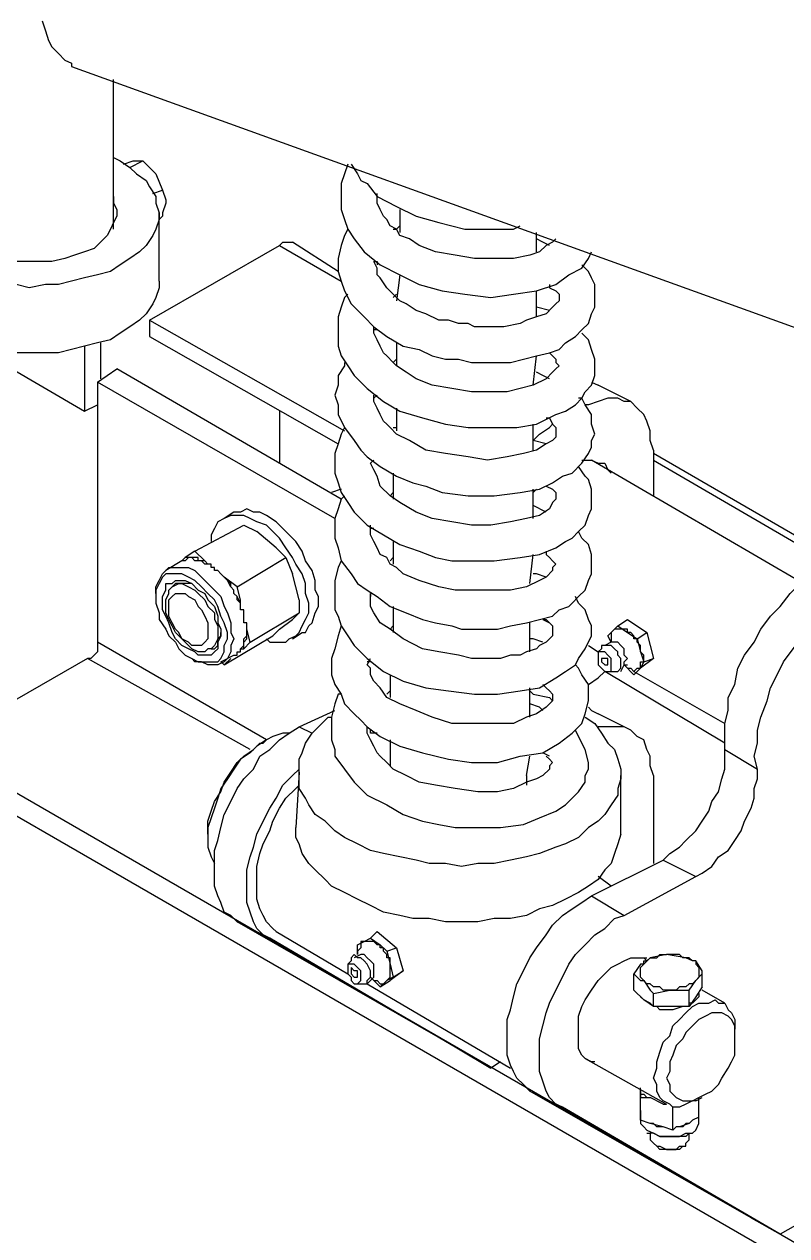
# Model space of a CAD drawing. Extents: x 3 to 592, y 5 to 207.
# Drawn here: x 527.31 to 535.58, y 80.63 to 93.77 of the extents above; entities that cross this region are included whole.
import ezdxf

# ---------------------------------------------------------------- set-up
doc = ezdxf.new("R2010")
doc.units = 0
doc.layers.get('0').update_dxf_attribs({"linetype": 'CONTINUOUS'})
picture_1 = doc.add_image_def('image5.jpg', size_in_pixel=(760, 1236))

msp = doc.modelspace()

# ---------------------------------------------------------------- linework, layer by layer
at = {"color": 7}
for points in [[(527.50507, 93.803611), (527.540348, 93.697778), (527.575626, 93.591944), (527.610904, 93.521389), (527.681459, 93.450833), (527.752015, 93.380278), (527.82257, 93.345), (527.82257, 93.309722)], [(527.82257, 93.309722), (541.616181, 88.335556)], [(528.281181, 91.545833), (528.281181, 93.168611)], [(528.281181, 92.321944), (528.351737, 92.286667), (528.45757, 92.216111), (528.528126, 92.145556), (528.633959, 92.075), (528.669237, 92.004444), (528.739793, 91.898611), (528.739793, 91.828056), (528.77507, 91.722222), (528.77507, 91.651667), (528.739793, 91.545833), (528.704515, 91.475278), (528.633959, 91.369444), (528.563404, 91.298889), (528.45757, 91.228333), (528.351737, 91.157778), (528.245904, 91.087222), (528.104793, 91.051944), (527.963681, 91.016667), (527.82257, 90.981389), (527.681459, 90.946111), (527.540348, 90.946111), (527.363959, 90.910833), (527.222848, 90.946111)], [(528.387015, 92.251389), (528.492848, 92.286667)], [(528.45757, 92.216111), (528.598681, 92.286667)], [(528.492848, 92.286667), (528.528126, 92.286667), (528.598681, 92.286667)], [(528.598681, 92.286667), (528.739793, 92.145556)], [(530.821181, 92.251389), (530.785904, 92.145556), (530.750626, 92.039722), (530.750626, 91.933889), (530.750626, 91.828056), (530.750626, 91.7575), (530.785904, 91.651667), (530.821181, 91.545833), (530.891737, 91.44), (530.99757, 91.298889), (531.173959, 91.157778), (531.385626, 91.051944), (531.597293, 90.946111), (531.844237, 90.875556), (532.091181, 90.840278), (532.373404, 90.805), (532.620348, 90.840278), (532.867293, 90.875556), (533.078959, 90.946111), (533.22007, 91.051944), (533.361181, 91.1225), (533.431737, 91.228333), (533.467015, 91.298889)], [(530.856459, 92.251389), (530.927015, 92.145556), (530.962293, 92.075), (531.032848, 92.039722), (531.138681, 91.898611), (531.350348, 91.792778), (531.562015, 91.686944), (531.808959, 91.616389), (532.091181, 91.545833), (532.373404, 91.545833), (532.620348, 91.545833), (532.690904, 91.581111)], [(528.739793, 92.145556), (528.810348, 91.969167)], [(528.281181, 91.898611), (528.281181, 91.828056), (528.316459, 91.7575), (528.316459, 91.686944), (528.281181, 91.616389), (528.245904, 91.545833), (528.210626, 91.475278), (528.14007, 91.404722), (528.069515, 91.334167), (527.963681, 91.298889), (527.857848, 91.263611), (527.752015, 91.228333), (527.610904, 91.193056), (527.469793, 91.193056), (527.363959, 91.193056), (527.222848, 91.193056)], [(528.704515, 91.933889), (528.810348, 91.969167)], [(528.810348, 91.969167), (528.845626, 91.863333), (528.845626, 91.828056)], [(533.078959, 91.44), (533.043681, 91.404722), (532.973126, 91.369444), (532.90257, 91.298889), (532.796737, 91.263611), (532.620348, 91.228333), (532.443959, 91.228333), (532.197015, 91.228333), (531.985348, 91.263611), (531.773681, 91.298889), (531.597293, 91.369444), (531.491459, 91.44), (531.385626, 91.475278), (531.350348, 91.545833), (531.279793, 91.581111), (531.244515, 91.651667), (531.209237, 91.686944), (531.173959, 91.7575), (531.138681, 91.828056), (531.138681, 91.898611), (531.138681, 91.933889)], [(528.845626, 91.828056), (528.810348, 91.722222), (528.810348, 91.686944)], [(531.385626, 91.7575), (531.385626, 91.510556)], [(528.77507, 90.981389), (528.77507, 91.722222)], [(528.77507, 91.651667), (528.810348, 91.686944)], [(530.821181, 91.545833), (530.785904, 91.475278), (530.750626, 91.369444), (530.715348, 91.228333), (530.715348, 91.087222), (530.750626, 90.981389), (530.785904, 90.875556), (530.856459, 90.734444), (530.99757, 90.593333), (531.103404, 90.4875), (531.244515, 90.381667), (531.420904, 90.275833), (531.597293, 90.240556), (531.738404, 90.17), (531.879515, 90.134722), (532.020626, 90.134722), (532.161737, 90.099444), (532.26757, 90.099444), (532.338126, 90.099444), (532.443959, 90.099444), (532.58507, 90.099444), (532.726181, 90.134722), (532.867293, 90.17), (533.008404, 90.205278), (533.114237, 90.240556), (533.184793, 90.311111), (533.290626, 90.381667), (533.361181, 90.452222), (533.431737, 90.522778), (533.467015, 90.628611), (533.502293, 90.699167), (533.502293, 90.769722), (533.502293, 90.840278), (533.502293, 90.946111), (533.467015, 91.016667), (533.431737, 91.087222), (533.361181, 91.157778)], [(531.31507, 91.545833), (531.350348, 91.545833), (531.385626, 91.581111)], [(532.867293, 91.298889), (532.867293, 91.510556)], [(528.669237, 90.558056), (530.080348, 91.369444)], [(530.080348, 91.369444), (530.115626, 91.404722), (530.150904, 91.404722), (530.186181, 91.404722), (530.221459, 91.404722)], [(530.080348, 91.369444), (530.750626, 90.981389)], [(530.715348, 91.087222), (530.221459, 91.404722)], [(533.008404, 91.369444), (532.937848, 91.404722), (532.867293, 91.44)], [(533.008404, 90.946111), (533.008404, 90.910833), (533.078959, 90.875556), (533.114237, 90.840278), (533.114237, 90.805), (533.114237, 90.769722), (533.078959, 90.734444), (533.043681, 90.699167), (532.973126, 90.628611), (532.867293, 90.593333), (532.761459, 90.558056), (532.690904, 90.522778), (532.514515, 90.4875), (532.373404, 90.4875), (532.26757, 90.4875), (532.197015, 90.4875), (532.126459, 90.522778), (532.020626, 90.522778), (531.914793, 90.558056), (531.808959, 90.558056), (531.667848, 90.628611), (531.562015, 90.663889), (531.456181, 90.734444), (531.385626, 90.769722), (531.31507, 90.840278), (531.244515, 90.910833), (531.173959, 91.016667), (531.138681, 91.051944), (531.138681, 91.1225), (531.103404, 91.193056), (531.138681, 91.193056)], [(531.138681, 91.193056), (531.138681, 91.157778)], [(528.77507, 90.981389), (528.77507, 90.910833), (528.739793, 90.805), (528.704515, 90.734444), (528.633959, 90.628611), (528.563404, 90.558056), (528.45757, 90.4875), (528.351737, 90.416944), (528.245904, 90.346389), (528.104793, 90.311111), (527.963681, 90.275833), (527.82257, 90.240556), (527.681459, 90.205278), (527.540348, 90.205278), (527.363959, 90.205278), (527.222848, 90.205278), (527.046459, 90.205278), (526.905348, 90.240556), (526.764237, 90.275833), (526.623126, 90.311111), (526.517293, 90.381667), (526.376181, 90.452222)], [(531.385626, 91.051944), (531.350348, 90.769722)], [(530.821181, 90.840278), (530.785904, 90.805), (530.750626, 90.699167), (530.715348, 90.593333), (530.715348, 90.4875), (530.715348, 90.381667), (530.715348, 90.275833), (530.750626, 90.17), (530.821181, 90.064167), (530.891737, 89.958333), (531.032848, 89.817222), (531.209237, 89.676111), (531.385626, 89.570278), (531.63257, 89.499722), (531.879515, 89.429167), (532.126459, 89.393889), (532.408681, 89.393889), (532.655626, 89.393889), (532.867293, 89.429167), (533.078959, 89.535), (533.184793, 89.570278), (533.290626, 89.640833), (533.361181, 89.711389), (533.396459, 89.781944), (533.467015, 89.8525), (533.502293, 89.958333), (533.502293, 90.028889), (533.502293, 90.134722), (533.467015, 90.240556), (533.431737, 90.346389), (533.361181, 90.416944)], [(531.31507, 90.805), (531.350348, 90.840278)], [(532.867293, 90.593333), (532.867293, 90.875556)], [(533.008404, 90.663889), (532.867293, 90.699167)], [(528.669237, 90.558056), (528.669237, 90.381667)], [(528.669237, 90.558056), (530.785904, 89.358611)], [(533.008404, 90.205278), (533.078959, 90.134722), (533.078959, 90.099444), (533.114237, 90.064167), (533.078959, 90.028889), (533.043681, 89.993611), (532.973126, 89.923056), (532.832015, 89.8525), (532.690904, 89.817222), (532.549793, 89.781944), (532.338126, 89.781944), (532.161737, 89.781944), (531.95007, 89.817222), (531.738404, 89.8525), (531.562015, 89.923056), (531.456181, 89.993611), (531.350348, 90.064167), (531.31507, 90.099444), (531.244515, 90.17), (531.209237, 90.205278), (531.173959, 90.275833), (531.138681, 90.346389), (531.103404, 90.416944), (531.103404, 90.452222), (531.103404, 90.4875)], [(531.138681, 90.452222), (531.103404, 90.452222)], [(526.693681, 90.311111), (527.963681, 89.570278)], [(528.14007, 90.311111), (528.14007, 89.923056)], [(528.669237, 90.381667), (530.715348, 89.2175)], [(531.350348, 90.311111), (531.350348, 90.064167)], [(527.963681, 90.275833), (527.963681, 89.570278)], [(532.832015, 89.8525), (532.867293, 90.17)], [(528.104793, 89.887778), (528.316459, 90.028889)], [(530.750626, 88.617778), (528.316459, 90.028889)], [(530.785904, 90.099444), (530.785904, 90.064167), (530.715348, 89.958333), (530.715348, 89.8525), (530.68007, 89.746667), (530.715348, 89.640833), (530.715348, 89.535), (530.785904, 89.393889), (530.891737, 89.252778), (530.962293, 89.146944), (531.032848, 89.076389), (531.173959, 88.970556), (531.350348, 88.864722), (531.526737, 88.794167), (531.667848, 88.758889), (531.844237, 88.688333), (532.126459, 88.653056), (532.408681, 88.653056), (532.690904, 88.688333), (532.90257, 88.723611), (533.043681, 88.794167), (533.149515, 88.864722), (533.255348, 88.9), (533.361181, 89.005833), (533.431737, 89.111667), (533.467015, 89.182222), (533.467015, 89.252778), (533.502293, 89.323333), (533.467015, 89.429167), (533.467015, 89.535), (533.396459, 89.640833), (533.361181, 89.711389), (533.325904, 89.711389)], [(531.31507, 90.099444), (531.350348, 90.134722)], [(530.68007, 88.406111), (528.104793, 89.887778)], [(528.104793, 89.887778), (528.104793, 87.065556)], [(533.008404, 89.923056), (532.937848, 89.958333), (532.867293, 89.993611)], [(533.467015, 89.887778), (533.53757, 89.8525)], [(533.890348, 89.676111), (533.53757, 89.8525)], [(527.963681, 89.570278), (528.104793, 89.640833)], [(531.138681, 89.746667), (531.103404, 89.711389)], [(532.973126, 89.499722), (533.008404, 89.499722), (533.043681, 89.429167), (533.078959, 89.393889), (533.078959, 89.358611), (533.078959, 89.323333), (533.078959, 89.288056), (533.043681, 89.252778), (532.973126, 89.2175), (532.867293, 89.146944), (532.726181, 89.111667), (532.549793, 89.076389), (532.338126, 89.041111), (532.126459, 89.076389), (531.879515, 89.111667), (531.667848, 89.146944), (531.491459, 89.252778), (531.350348, 89.323333), (531.279793, 89.393889), (531.244515, 89.429167), (531.209237, 89.464444), (531.173959, 89.535), (531.138681, 89.605556), (531.103404, 89.676111), (531.103404, 89.711389), (531.103404, 89.746667)], [(534.137293, 89.146944), (534.102015, 89.252778), (534.102015, 89.358611), (534.066737, 89.464444), (534.031459, 89.535), (533.960904, 89.605556), (533.890348, 89.676111), (533.819793, 89.676111), (533.749237, 89.711389), (533.643404, 89.711389), (533.53757, 89.676111), (533.431737, 89.640833), (533.396459, 89.640833)], [(530.080348, 89.570278), (530.080348, 89.005833)], [(531.350348, 89.605556), (531.350348, 89.358611)], [(530.785904, 89.393889), (530.750626, 89.323333), (530.715348, 89.2175), (530.68007, 89.111667), (530.68007, 89.005833), (530.68007, 88.9), (530.715348, 88.794167), (530.750626, 88.688333), (530.821181, 88.5825), (530.891737, 88.476667), (531.032848, 88.335556), (531.209237, 88.229722), (531.385626, 88.123889), (531.597293, 88.053333), (531.773681, 87.982778), (531.95007, 87.9475), (532.126459, 87.9475), (532.26757, 87.9475), (532.408681, 87.9475), (532.690904, 87.982778), (532.90257, 88.018056), (533.078959, 88.088611), (533.184793, 88.159167), (533.255348, 88.194444), (533.325904, 88.265), (533.396459, 88.335556), (533.431737, 88.441389), (533.467015, 88.511944), (533.467015, 88.5825), (533.467015, 88.723611), (533.431737, 88.829444), (533.396459, 88.864722), (533.325904, 88.970556)], [(531.31507, 89.393889), (531.350348, 89.393889)], [(532.832015, 89.146944), (532.832015, 89.429167)], [(532.832015, 89.252778), (532.90257, 89.323333), (533.008404, 89.393889), (533.043681, 89.429167)], [(532.973126, 89.2175), (532.832015, 89.252778)], [(534.137293, 89.146944), (534.137293, 88.653056)], [(536.148126, 87.9475), (534.137293, 89.111667)], [(532.973126, 88.758889), (533.043681, 88.723611), (533.078959, 88.688333), (533.078959, 88.653056), (533.078959, 88.617778), (533.043681, 88.5825), (533.008404, 88.511944), (532.90257, 88.441389), (532.761459, 88.406111), (532.58507, 88.370833), (532.373404, 88.335556), (532.161737, 88.335556), (531.95007, 88.370833), (531.738404, 88.406111), (531.562015, 88.476667), (531.385626, 88.5825), (531.279793, 88.653056), (531.173959, 88.758889), (531.138681, 88.864722), (531.103404, 88.935278), (531.068126, 89.005833), (531.103404, 89.041111)], [(533.361181, 89.041111), (533.467015, 89.041111), (533.53757, 89.005833), (533.608126, 89.005833), (533.643404, 88.935278), (533.678681, 88.9)], [(535.76007, 87.700556), (533.467015, 89.041111)], [(534.137293, 89.041111), (536.07757, 87.912222)], [(531.31507, 88.9), (531.31507, 88.617778)], [(530.750626, 88.723611), (530.644793, 88.688333)], [(532.832015, 88.406111), (532.832015, 88.723611)], [(532.832015, 88.688333), (532.867293, 88.723611)], [(530.785904, 88.653056), (530.750626, 88.617778), (530.715348, 88.511944), (530.68007, 88.406111), (530.68007, 88.300278), (530.68007, 88.194444), (530.715348, 88.088611), (530.750626, 87.9475), (530.856459, 87.806389), (530.927015, 87.700556), (531.032848, 87.63), (531.138681, 87.559444), (531.279793, 87.453611), (531.456181, 87.383056), (531.63257, 87.3125), (531.773681, 87.277222), (531.95007, 87.241944), (532.055904, 87.206667), (532.161737, 87.206667), (532.232293, 87.206667), (532.338126, 87.206667), (532.443959, 87.206667), (532.58507, 87.241944), (532.761459, 87.277222), (532.90257, 87.3125), (533.043681, 87.347778), (533.114237, 87.418333), (533.22007, 87.453611), (533.255348, 87.488889), (533.325904, 87.559444), (533.396459, 87.63), (533.431737, 87.735833), (533.467015, 87.806389), (533.467015, 87.876944), (533.467015, 88.018056), (533.431737, 88.123889), (533.361181, 88.194444), (533.325904, 88.265)], [(531.279793, 88.653056), (531.31507, 88.688333)], [(529.939237, 87.100833), (529.974515, 87.065556), (530.080348, 87.065556), (530.150904, 87.065556), (530.186181, 87.100833), (530.256737, 87.136111), (530.292015, 87.171389), (530.327293, 87.241944), (530.36257, 87.3125), (530.397848, 87.383056), (530.397848, 87.488889), (530.36257, 87.594722), (530.36257, 87.700556), (530.327293, 87.806389), (530.256737, 87.912222), (530.221459, 87.982778), (530.150904, 88.088611), (530.080348, 88.194444), (530.009793, 88.265), (529.939237, 88.335556), (529.833404, 88.370833), (529.762848, 88.406111), (529.692293, 88.441389), (529.621737, 88.441389), (529.551181, 88.441389), (529.480626, 88.406111), (529.41007, 88.370833), (529.374793, 88.300278), (529.339515, 88.229722), (529.339515, 88.159167)], [(529.586459, 88.476667), (529.480626, 88.406111)], [(530.327293, 87.171389), (530.36257, 87.171389), (530.397848, 87.241944), (530.433126, 87.277222), (530.468404, 87.383056), (530.503681, 87.453611), (530.503681, 87.559444), (530.468404, 87.63), (530.468404, 87.735833), (530.433126, 87.841667), (530.36257, 87.9475), (530.327293, 88.053333), (530.256737, 88.159167), (530.186181, 88.229722), (530.115626, 88.300278), (530.04507, 88.370833), (529.939237, 88.441389), (529.868681, 88.476667), (529.798126, 88.476667), (529.72757, 88.511944), (529.657015, 88.476667), (529.586459, 88.476667)], [(532.973126, 88.476667), (532.832015, 88.547222)], [(529.163126, 88.053333), (529.692293, 88.335556)], [(529.692293, 88.335556), (529.833404, 88.265)], [(532.973126, 88.053333), (532.973126, 88.018056), (533.008404, 87.982778), (533.043681, 87.9475), (533.078959, 87.912222), (533.043681, 87.876944), (533.043681, 87.841667), (532.973126, 87.771111), (532.90257, 87.735833), (532.761459, 87.665278), (532.58507, 87.63), (532.408681, 87.63), (532.197015, 87.63), (531.985348, 87.63), (531.808959, 87.665278), (531.597293, 87.735833), (531.420904, 87.806389), (531.350348, 87.876944), (531.279793, 87.912222), (531.244515, 87.982778), (531.173959, 88.018056), (531.138681, 88.088611), (531.103404, 88.159167), (531.068126, 88.229722), (531.068126, 88.300278), (531.068126, 88.335556)], [(530.04507, 88.088611), (529.833404, 88.265)], [(531.103404, 88.300278), (531.068126, 88.300278)], [(529.163126, 88.053333), (529.057293, 87.982778)], [(529.268959, 87.9475), (529.163126, 88.053333)], [(530.04507, 88.088611), (530.150904, 87.982778)], [(531.31507, 88.159167), (531.31507, 87.912222)], [(529.022015, 87.9475), (528.845626, 87.841667)], [(529.304237, 87.912222), (529.268959, 87.912222), (529.233681, 87.9475), (529.198404, 87.9475), (529.163126, 87.9475), (529.127848, 87.982778), (529.09257, 87.982778), (529.057293, 87.9475), (529.022015, 87.9475)], [(529.057293, 87.982778), (529.022015, 87.9475)], [(529.268959, 87.9475), (529.233681, 87.9475), (529.198404, 87.9475), (529.198404, 87.982778), (529.163126, 87.982778), (529.127848, 87.982778), (529.09257, 87.982778), (529.057293, 87.982778)], [(529.304237, 87.912222), (529.268959, 87.9475)], [(529.621737, 87.665278), (530.150904, 87.982778)], [(530.150904, 87.982778), (530.221459, 87.806389)], [(530.750626, 87.9475), (530.715348, 87.876944), (530.68007, 87.735833), (530.68007, 87.63), (530.68007, 87.524167), (530.68007, 87.418333), (530.715348, 87.347778), (530.750626, 87.241944), (530.821181, 87.136111), (530.891737, 87.030278), (531.032848, 86.889167), (531.209237, 86.748056), (531.420904, 86.642222), (531.667848, 86.571667), (531.914793, 86.536389), (532.197015, 86.501111), (532.443959, 86.501111), (532.690904, 86.536389), (532.90257, 86.571667), (533.078959, 86.6775), (533.184793, 86.748056), (533.290626, 86.818611), (533.325904, 86.889167), (533.396459, 86.995), (533.467015, 87.136111), (533.467015, 87.241944), (533.431737, 87.3125), (533.396459, 87.418333), (533.325904, 87.488889), (533.290626, 87.559444)], [(531.279793, 87.9475), (531.31507, 87.982778)], [(532.796737, 87.700556), (532.832015, 88.018056)], [(528.739793, 87.594722), (528.739793, 87.665278), (528.77507, 87.735833), (528.810348, 87.806389), (528.845626, 87.841667), (528.880904, 87.876944), (528.951459, 87.876944), (529.022015, 87.876944), (529.09257, 87.876944), (529.163126, 87.841667), (529.233681, 87.771111), (529.304237, 87.700556), (529.374793, 87.63), (529.445348, 87.559444), (529.480626, 87.453611), (529.515904, 87.383056), (529.551181, 87.277222)], [(529.445348, 87.806389), (529.41007, 87.841667), (529.374793, 87.841667), (529.374793, 87.876944), (529.339515, 87.876944), (529.339515, 87.912222), (529.304237, 87.912222)], [(529.657015, 87.453611), (529.657015, 87.488889), (529.621737, 87.559444), (529.586459, 87.594722), (529.586459, 87.63), (529.551181, 87.665278), (529.515904, 87.735833), (529.480626, 87.771111), (529.445348, 87.806389)], [(529.480626, 87.771111), (529.445348, 87.806389)], [(530.292015, 87.524167), (530.221459, 87.806389)], [(532.973126, 87.771111), (532.867293, 87.806389), (532.832015, 87.806389)], [(534.913404, 85.901389), (534.913404, 86.0425), (534.913404, 86.183611), (534.948681, 86.324722), (534.948681, 86.465833), (535.019237, 86.606944), (535.054515, 86.783333), (535.12507, 86.924444), (535.230904, 87.065556), (535.301459, 87.206667), (535.407293, 87.347778), (535.513126, 87.453611), (535.618959, 87.594722), (535.724793, 87.700556), (535.830626, 87.771111), (535.971737, 87.841667)], [(528.951459, 87.700556), (528.916181, 87.665278)], [(529.127848, 87.700556), (529.09257, 87.700556), (529.022015, 87.700556), (528.986737, 87.700556), (528.951459, 87.700556)], [(529.621737, 87.665278), (529.480626, 87.771111)], [(529.657015, 87.488889), (529.621737, 87.524167), (529.621737, 87.559444), (529.586459, 87.594722), (529.586459, 87.63), (529.551181, 87.665278), (529.551181, 87.700556), (529.515904, 87.735833), (529.480626, 87.771111)], [(529.657015, 87.488889), (529.657015, 87.524167), (529.621737, 87.665278)], [(535.266181, 85.689722), (535.230904, 85.830833), (535.266181, 85.971944), (535.266181, 86.113056), (535.301459, 86.254167), (535.372015, 86.430556), (535.407293, 86.571667), (535.477848, 86.712778), (535.548404, 86.853889), (535.654237, 86.995), (535.76007, 87.136111), (535.865904, 87.277222), (535.971737, 87.383056), (536.07757, 87.488889), (536.183404, 87.559444), (536.289237, 87.665278)], [(528.739793, 87.594722), (528.739793, 87.559444)], [(530.292015, 87.524167), (530.292015, 87.383056)], [(531.068126, 87.594722), (531.068126, 87.559444)], [(532.937848, 87.3125), (532.973126, 87.3125), (533.043681, 87.241944), (533.043681, 87.206667), (533.043681, 87.171389), (533.043681, 87.136111), (533.008404, 87.100833), (532.973126, 87.065556), (532.90257, 87.030278), (532.867293, 86.995), (532.761459, 86.959722), (532.690904, 86.924444), (532.58507, 86.924444), (532.479237, 86.889167), (532.408681, 86.889167), (532.338126, 86.889167), (532.26757, 86.889167), (532.161737, 86.889167), (532.020626, 86.924444), (531.808959, 86.959722), (531.63257, 86.995), (531.420904, 87.100833), (531.279793, 87.206667), (531.173959, 87.277222), (531.103404, 87.383056), (531.068126, 87.453611), (531.068126, 87.524167), (531.068126, 87.594722)], [(529.657015, 87.453611), (529.657015, 87.488889)], [(529.72757, 87.277222), (529.692293, 87.277222), (529.692293, 87.3125), (529.692293, 87.347778), (529.692293, 87.383056), (529.692293, 87.418333), (529.657015, 87.418333), (529.657015, 87.453611)], [(531.31507, 87.453611), (531.31507, 87.171389)], [(529.551181, 87.277222), (529.551181, 87.171389), (529.586459, 87.100833), (529.551181, 87.030278), (529.551181, 86.959722), (529.515904, 86.889167), (529.480626, 86.853889), (529.41007, 86.818611), (529.339515, 86.818611), (529.304237, 86.818611), (529.233681, 86.853889), (529.163126, 86.853889)], [(529.657015, 86.995), (529.692293, 87.030278), (529.692293, 87.065556), (529.692293, 87.100833), (529.72757, 87.136111), (529.72757, 87.171389), (529.72757, 87.241944), (529.72757, 87.277222)], [(529.72757, 87.206667), (529.72757, 87.277222)], [(529.762848, 87.065556), (530.292015, 87.383056)], [(530.080348, 87.206667), (530.221459, 87.3125)], [(530.292015, 87.383056), (530.221459, 87.3125)], [(532.796737, 86.959722), (532.796737, 87.277222)], [(532.937848, 87.3125), (533.008404, 87.277222)], [(533.749237, 87.241944), (533.85507, 87.3125)], [(533.85507, 87.3125), (534.066737, 87.171389)], [(529.339515, 86.995), (529.374793, 86.995), (529.41007, 87.030278), (529.41007, 87.100833), (529.445348, 87.136111), (529.445348, 87.171389)], [(529.480626, 86.818611), (530.009793, 87.136111)], [(529.692293, 86.995), (529.692293, 87.030278), (529.692293, 87.065556), (529.72757, 87.100833), (529.72757, 87.136111), (529.72757, 87.171389), (529.72757, 87.206667)], [(529.762848, 87.065556), (529.72757, 87.206667)], [(530.080348, 87.206667), (530.009793, 87.136111)], [(530.221459, 87.100833), (530.327293, 87.171389)], [(530.750626, 87.241944), (530.715348, 87.136111), (530.68007, 86.995), (530.644793, 86.889167), (530.644793, 86.783333), (530.644793, 86.712778), (530.68007, 86.606944), (530.750626, 86.501111), (530.785904, 86.395278), (530.891737, 86.289444), (530.962293, 86.218889), (531.032848, 86.148333), (531.173959, 86.0425), (531.385626, 85.936667), (531.63257, 85.866111), (531.914793, 85.795556), (532.161737, 85.760278), (532.443959, 85.760278), (532.690904, 85.830833), (532.937848, 85.866111), (533.114237, 85.971944), (533.255348, 86.077778), (533.325904, 86.148333), (533.361181, 86.183611), (533.396459, 86.289444), (533.431737, 86.430556), (533.431737, 86.536389), (533.431737, 86.606944), (533.361181, 86.712778), (533.325904, 86.783333), (533.290626, 86.818611)], [(531.279793, 87.206667), (531.31507, 87.241944)], [(533.643404, 87.136111), (533.713959, 87.206667)], [(533.678681, 87.065556), (533.643404, 87.136111)], [(533.713959, 87.206667), (533.678681, 87.171389), (533.678681, 87.136111), (533.678681, 87.100833), (533.678681, 87.065556)], [(533.713959, 87.206667), (533.749237, 87.241944)], [(533.85507, 87.171389), (533.85507, 87.206667), (533.819793, 87.206667), (533.784515, 87.206667), (533.749237, 87.206667), (533.713959, 87.206667)], [(533.749237, 87.241944), (533.85507, 87.171389)], [(533.996181, 86.959722), (533.996181, 86.995), (533.996181, 87.030278), (533.960904, 87.065556), (533.960904, 87.100833), (533.925626, 87.100833), (533.925626, 87.136111), (533.890348, 87.171389), (533.85507, 87.171389)], [(533.85507, 87.171389), (533.960904, 87.100833)], [(533.960904, 87.100833), (534.066737, 87.171389)], [(534.066737, 87.171389), (534.137293, 86.889167)], [(528.104793, 87.065556), (528.104793, 87.030278), (528.104793, 86.995), (528.104793, 86.959722), (528.069515, 86.924444), (528.034237, 86.889167), (527.998959, 86.889167)], [(529.939237, 86.007222), (528.104793, 87.065556)], [(529.586459, 86.924444), (529.621737, 86.924444), (529.621737, 86.959722), (529.657015, 86.959722), (529.657015, 86.995)], [(529.657015, 86.995), (529.692293, 86.995)], [(529.692293, 86.995), (529.762848, 87.065556)], [(532.937848, 87.065556), (532.832015, 87.100833), (532.796737, 87.100833)], [(533.431737, 87.030278), (533.53757, 86.959722)], [(533.572848, 86.995), (533.53757, 86.959722)], [(533.643404, 87.030278), (533.608126, 87.030278), (533.572848, 87.030278), (533.572848, 86.995)], [(533.678681, 87.065556), (533.608126, 87.030278)], [(533.713959, 86.748056), (533.749237, 86.748056), (533.784515, 86.783333), (533.784515, 86.818611), (533.784515, 86.889167), (533.749237, 86.924444), (533.749237, 86.959722), (533.713959, 86.995), (533.678681, 87.030278), (533.643404, 87.030278)], [(533.713959, 87.065556), (533.678681, 87.065556)], [(533.713959, 87.065556), (533.678681, 87.065556)], [(533.819793, 86.818611), (533.819793, 86.853889), (533.85507, 86.889167), (533.819793, 86.924444), (533.819793, 86.995), (533.784515, 87.030278), (533.749237, 87.065556), (533.713959, 87.065556)], [(533.960904, 87.100833), (533.996181, 86.959722)], [(527.998959, 86.889167), (526.340904, 85.936667)], [(529.762848, 85.901389), (527.998959, 86.889167)], [(529.127848, 86.889167), (529.163126, 86.853889)], [(529.445348, 86.853889), (529.586459, 86.924444)], [(529.480626, 86.818611), (529.551181, 86.889167)], [(532.937848, 86.606944), (532.973126, 86.571667), (533.008404, 86.536389), (533.043681, 86.501111), (533.043681, 86.465833), (533.043681, 86.430556), (533.008404, 86.395278), (532.973126, 86.36), (532.867293, 86.289444), (532.761459, 86.254167), (532.620348, 86.183611), (532.408681, 86.183611), (532.197015, 86.183611), (531.95007, 86.183611), (531.738404, 86.254167), (531.562015, 86.324722), (531.385626, 86.395278), (531.244515, 86.465833), (531.173959, 86.571667), (531.103404, 86.642222), (531.068126, 86.712778), (531.068126, 86.783333), (531.032848, 86.818611), (531.068126, 86.889167)], [(533.996181, 86.783333), (533.996181, 86.818611), (533.996181, 86.853889), (534.031459, 86.853889), (534.031459, 86.889167), (534.031459, 86.924444), (533.996181, 86.959722)], [(533.996181, 86.959722), (534.031459, 86.853889)], [(534.137293, 86.889167), (533.996181, 86.783333)], [(534.031459, 86.853889), (534.137293, 86.889167)], [(529.445348, 86.853889), (529.480626, 86.818611)], [(531.068126, 86.853889), (531.032848, 86.853889)], [(533.431737, 86.606944), (533.53757, 86.6775), (533.608126, 86.748056)], [(534.913404, 85.971944), (533.608126, 86.748056)], [(533.643404, 86.748056), (533.713959, 86.748056)], [(533.784515, 86.748056), (533.819793, 86.818611)], [(533.819793, 86.818611), (533.85507, 86.818611)], [(533.819793, 86.818611), (533.85507, 86.783333), (533.890348, 86.783333), (533.925626, 86.748056), (533.960904, 86.783333), (533.996181, 86.783333)], [(533.925626, 86.712778), (533.819793, 86.818611)], [(533.996181, 86.783333), (533.925626, 86.712778)], [(533.925626, 86.712778), (533.996181, 86.783333)], [(533.925626, 86.748056), (534.913404, 86.183611)], [(534.031459, 86.853889), (533.996181, 86.783333)], [(531.279793, 86.712778), (531.279793, 86.465833)], [(530.750626, 86.501111), (530.715348, 86.501111), (530.68007, 86.395278), (530.644793, 86.254167), (530.644793, 86.113056), (530.644793, 86.007222), (530.68007, 85.901389), (530.68007, 85.830833), (530.785904, 85.689722), (530.891737, 85.548611), (531.032848, 85.4075), (531.244515, 85.301667), (531.420904, 85.195833), (531.63257, 85.125278), (531.808959, 85.09), (531.985348, 85.054722), (532.197015, 85.054722), (532.338126, 85.054722), (532.479237, 85.054722), (532.726181, 85.09), (532.90257, 85.160556), (533.078959, 85.231111), (533.184793, 85.301667), (533.255348, 85.372222), (533.325904, 85.442778), (533.396459, 85.548611), (533.396459, 85.619167), (533.431737, 85.689722), (533.431737, 85.760278), (533.396459, 85.901389), (533.325904, 86.0425), (533.290626, 86.113056)], [(531.244515, 86.501111), (531.279793, 86.536389)], [(532.796737, 86.254167), (532.796737, 86.571667)], [(532.796737, 86.536389), (532.832015, 86.501111), (533.008404, 86.465833), (533.043681, 86.430556)], [(532.937848, 86.324722), (532.90257, 86.36), (532.796737, 86.395278)], [(533.431737, 86.36), (533.467015, 86.324722), (533.53757, 86.289444)], [(530.292015, 86.148333), (530.68007, 86.324722)], [(530.785904, 84.948889), (530.68007, 85.019444), (530.574237, 85.125278), (530.468404, 85.195833), (530.397848, 85.301667), (530.36257, 85.372222), (530.292015, 85.478056), (530.292015, 85.583889), (530.292015, 85.689722), (530.292015, 85.795556), (530.327293, 85.866111), (530.36257, 85.971944), (530.433126, 86.077778), (530.503681, 86.148333), (530.609515, 86.254167), (530.644793, 86.254167)], [(533.396459, 86.254167), (533.502293, 86.183611), (533.572848, 86.077778), (533.643404, 85.971944), (533.713959, 85.901389), (533.749237, 85.795556), (533.784515, 85.689722), (533.784515, 85.583889), (533.749237, 85.478056), (533.749237, 85.4075), (533.678681, 85.301667), (533.608126, 85.195833), (533.53757, 85.125278), (533.431737, 85.054722), (533.325904, 84.948889), (533.184793, 84.878333), (533.078959, 84.843056), (532.90257, 84.7725), (532.761459, 84.737222), (532.58507, 84.701944), (532.408681, 84.666667), (532.232293, 84.666667), (532.055904, 84.631389), (531.879515, 84.666667), (531.703126, 84.666667), (531.562015, 84.701944), (531.385626, 84.737222), (531.209237, 84.7725), (531.068126, 84.807778), (530.927015, 84.878333), (530.785904, 84.948889)], [(533.890348, 86.113056), (533.53757, 86.289444)], [(530.186181, 86.077778), (530.115626, 86.077778), (530.009793, 86.0425), (529.939237, 86.007222), (529.833404, 85.936667), (529.762848, 85.866111), (529.657015, 85.795556), (529.586459, 85.689722), (529.515904, 85.583889), (529.445348, 85.478056), (529.41007, 85.372222), (529.374793, 85.266389), (529.339515, 85.160556), (529.304237, 85.054722), (529.304237, 84.948889), (529.304237, 84.843056), (529.339515, 84.737222), (529.374793, 84.666667)], [(529.621737, 84.031667), (529.551181, 84.102222), (529.480626, 84.1375), (529.445348, 84.243333), (529.41007, 84.313889), (529.374793, 84.419722), (529.374793, 84.525556), (529.374793, 84.666667), (529.374793, 84.807778), (529.41007, 84.913611), (529.445348, 85.054722), (529.480626, 85.195833), (529.551181, 85.336944), (529.621737, 85.478056), (529.692293, 85.583889), (529.798126, 85.689722), (529.868681, 85.830833), (529.974515, 85.901389), (530.080348, 86.007222), (530.186181, 86.077778), (530.292015, 86.148333)], [(530.292015, 86.148333), (530.433126, 86.077778)], [(532.973126, 85.830833), (533.008404, 85.795556), (533.043681, 85.760278), (533.008404, 85.725), (533.008404, 85.689722), (532.937848, 85.619167), (532.867293, 85.583889), (532.761459, 85.548611), (532.620348, 85.478056), (532.443959, 85.442778), (532.232293, 85.442778), (531.985348, 85.478056), (531.773681, 85.513333), (531.597293, 85.548611), (531.456181, 85.619167), (531.31507, 85.689722), (531.244515, 85.760278), (531.173959, 85.830833), (531.138681, 85.866111), (531.103404, 85.936667), (531.068126, 86.007222), (531.032848, 86.077778), (531.032848, 86.113056), (531.032848, 86.148333)], [(531.138681, 86.077778), (531.103404, 86.077778), (531.068126, 86.077778), (531.068126, 86.113056)], [(534.137293, 85.619167), (534.102015, 85.725), (534.102015, 85.830833), (534.066737, 85.901389), (534.031459, 86.007222), (533.960904, 86.0425), (533.890348, 86.113056), (533.819793, 86.148333), (533.749237, 86.148333), (533.643404, 86.148333), (533.53757, 86.148333)], [(529.304237, 84.984167), (529.304237, 85.019444), (529.304237, 85.125278), (529.339515, 85.231111), (529.374793, 85.336944), (529.445348, 85.442778), (529.480626, 85.548611), (529.551181, 85.654444), (529.621737, 85.760278), (529.692293, 85.830833), (529.798126, 85.901389), (529.868681, 85.971944), (529.903959, 85.971944)], [(529.939237, 86.007222), (529.903959, 85.971944)], [(531.279793, 86.007222), (531.279793, 85.725)], [(541.863126, 76.976111), (526.340904, 85.936667)], [(532.761459, 85.619167), (532.796737, 85.830833)], [(533.008404, 85.830833), (532.937848, 85.866111)], [(534.243126, 84.701944), (534.313681, 84.7725), (534.419515, 84.843056), (534.49007, 84.913611), (534.595904, 85.019444), (534.666459, 85.125278), (534.737015, 85.231111), (534.772293, 85.336944), (534.842848, 85.442778), (534.878126, 85.583889), (534.913404, 85.689722), (534.913404, 85.795556), (534.913404, 85.901389)], [(534.913404, 85.901389), (535.266181, 85.689722)], [(541.863126, 76.729167), (526.340904, 85.689722)], [(529.974515, 83.855278), (529.903959, 83.890556), (529.833404, 83.961111), (529.798126, 84.031667), (529.762848, 84.1375), (529.72757, 84.243333), (529.72757, 84.349167), (529.72757, 84.455), (529.72757, 84.596111), (529.762848, 84.737222), (529.798126, 84.843056), (529.833404, 84.984167), (529.903959, 85.125278), (529.974515, 85.266389), (530.04507, 85.372222), (530.115626, 85.513333), (530.221459, 85.619167), (530.292015, 85.689722)], [(534.595904, 84.525556), (534.666459, 84.560833), (534.772293, 84.631389), (534.842848, 84.737222), (534.948681, 84.807778), (535.019237, 84.913611), (535.089793, 85.019444), (535.12507, 85.125278), (535.195626, 85.266389), (535.230904, 85.372222), (535.230904, 85.478056), (535.266181, 85.583889), (535.266181, 85.689722)], [(530.292015, 85.654444), (530.256737, 85.054722)], [(532.761459, 85.619167), (532.761459, 85.548611), (532.761459, 85.513333)], [(533.784515, 84.984167), (533.784515, 85.619167)], [(534.137293, 85.619167), (534.137293, 84.666667)], [(530.04507, 83.925833), (530.009793, 83.961111), (529.939237, 84.031667), (529.903959, 84.102222), (529.868681, 84.172778), (529.833404, 84.278611), (529.833404, 84.384444), (529.833404, 84.490278), (529.833404, 84.631389), (529.868681, 84.7725), (529.903959, 84.878333), (529.974515, 85.019444), (530.009793, 85.125278), (530.080348, 85.266389), (530.150904, 85.372222), (530.256737, 85.478056), (530.292015, 85.513333)], [(530.785904, 84.349167), (530.644793, 84.419722), (530.574237, 84.490278), (530.468404, 84.596111), (530.397848, 84.666667), (530.327293, 84.7725), (530.292015, 84.878333), (530.256737, 84.948889), (530.256737, 85.054722)], [(529.304237, 84.984167), (529.304237, 84.948889)], [(533.784515, 84.984167), (533.749237, 84.878333), (533.713959, 84.7725), (533.678681, 84.666667), (533.608126, 84.596111), (533.53757, 84.490278), (533.431737, 84.419722), (533.325904, 84.349167), (533.184793, 84.278611), (533.043681, 84.208056), (532.90257, 84.172778), (532.761459, 84.102222), (532.58507, 84.066944), (532.408681, 84.066944), (532.232293, 84.031667), (532.055904, 84.031667), (531.879515, 84.031667), (531.703126, 84.066944), (531.526737, 84.066944), (531.385626, 84.102222), (531.209237, 84.1375), (531.068126, 84.208056), (530.927015, 84.278611), (530.785904, 84.349167)], [(533.467015, 84.313889), (534.243126, 84.701944)], [(534.243126, 84.701944), (534.595904, 84.525556)], [(533.678681, 84.419722), (533.53757, 84.525556)], [(533.819793, 84.102222), (534.595904, 84.525556)], [(532.796737, 82.197222), (532.726181, 82.267778), (532.655626, 82.338333), (532.620348, 82.408889), (532.58507, 82.479444), (532.549793, 82.585278), (532.549793, 82.726389), (532.549793, 82.832222), (532.549793, 82.973333), (532.58507, 83.079167), (532.620348, 83.220278), (532.655626, 83.361389), (532.726181, 83.5025), (532.796737, 83.643611), (532.867293, 83.749444), (532.973126, 83.890556), (533.043681, 83.996389), (533.149515, 84.102222), (533.255348, 84.172778), (533.361181, 84.243333), (533.467015, 84.313889)], [(533.467015, 84.313889), (533.819793, 84.102222)], [(529.621737, 84.031667), (529.974515, 83.855278)], [(532.020626, 82.655833), (529.621737, 84.031667)], [(533.149515, 82.020833), (533.078959, 82.056111), (533.008404, 82.126667), (532.973126, 82.197222), (532.937848, 82.303056), (532.90257, 82.408889), (532.90257, 82.514722), (532.90257, 82.620556), (532.90257, 82.761667), (532.937848, 82.902778), (532.973126, 83.043889), (533.008404, 83.149722), (533.078959, 83.290833), (533.149515, 83.431944), (533.22007, 83.573056), (533.290626, 83.678889), (533.396459, 83.784722), (533.502293, 83.890556), (533.608126, 83.961111), (533.713959, 84.066944), (533.819793, 84.102222)], [(532.373404, 82.444167), (529.974515, 83.855278)], [(530.04507, 83.925833), (530.821181, 83.467222)], [(530.99757, 83.82), (531.068126, 83.855278)], [(531.068126, 83.855278), (531.138681, 83.925833)], [(531.068126, 83.855278), (531.173959, 83.784722)], [(531.138681, 83.925833), (531.350348, 83.749444)], [(530.927015, 83.784722), (530.99757, 83.82)], [(530.99757, 83.82), (530.962293, 83.82), (530.962293, 83.784722), (530.962293, 83.749444), (530.927015, 83.714167), (530.927015, 83.678889)], [(530.927015, 83.678889), (530.927015, 83.784722)], [(531.173959, 83.784722), (531.138681, 83.784722), (531.103404, 83.82), (531.068126, 83.82), (531.032848, 83.82), (530.99757, 83.82)], [(531.279793, 83.573056), (531.279793, 83.608333), (531.279793, 83.643611), (531.244515, 83.643611), (531.244515, 83.678889), (531.209237, 83.714167), (531.209237, 83.749444), (531.173959, 83.749444), (531.173959, 83.784722)], [(531.173959, 83.784722), (531.244515, 83.714167)], [(531.244515, 83.714167), (531.350348, 83.749444)], [(531.244515, 83.714167), (531.279793, 83.573056)], [(531.350348, 83.749444), (531.420904, 83.5025)], [(530.856459, 83.608333), (530.821181, 83.573056)], [(531.068126, 83.431944), (531.068126, 83.467222), (531.068126, 83.5025), (531.032848, 83.573056), (530.99757, 83.608333), (530.962293, 83.643611), (530.927015, 83.643611), (530.891737, 83.678889), (530.856459, 83.643611), (530.856459, 83.608333)], [(530.962293, 83.678889), (530.891737, 83.643611)], [(531.103404, 83.467222), (531.103404, 83.5025), (531.103404, 83.573056), (531.068126, 83.608333), (531.032848, 83.643611), (530.99757, 83.678889), (530.962293, 83.678889)], [(533.325904, 82.832222), (533.325904, 82.902778), (533.325904, 83.008611), (533.361181, 83.114444), (533.396459, 83.185), (533.467015, 83.290833), (533.53757, 83.396667), (533.608126, 83.467222), (533.678681, 83.537778), (533.749237, 83.573056), (533.819793, 83.608333), (533.890348, 83.643611), (533.960904, 83.643611), (534.031459, 83.643611), (534.066737, 83.643611)], [(534.031459, 83.573056), (534.031459, 83.608333), (534.066737, 83.608333), (534.102015, 83.643611), (534.137293, 83.643611), (534.17257, 83.643611), (534.207848, 83.678889), (534.243126, 83.678889), (534.278404, 83.678889)], [(534.066737, 83.608333), (534.031459, 83.643611)], [(534.102015, 83.643611), (534.031459, 83.573056)], [(534.278404, 83.678889), (534.102015, 83.643611)], [(534.595904, 83.608333), (534.560626, 83.608333), (534.525348, 83.643611), (534.49007, 83.643611), (534.454793, 83.643611), (534.419515, 83.678889), (534.384237, 83.678889), (534.348959, 83.678889), (534.278404, 83.678889)], [(534.49007, 83.643611), (534.278404, 83.678889)], [(534.595904, 83.608333), (534.560626, 83.608333), (534.49007, 83.643611)], [(534.595904, 83.608333), (534.595904, 83.573056), (534.631181, 83.537778), (534.631181, 83.5025), (534.631181, 83.467222), (534.631181, 83.431944), (534.595904, 83.396667)], [(534.666459, 83.467222), (534.666459, 83.5025), (534.595904, 83.608333)], [(531.103404, 83.431944), (531.103404, 83.467222)], [(531.244515, 83.396667), (531.279793, 83.431944), (531.279793, 83.467222), (531.279793, 83.5025), (531.279793, 83.537778), (531.279793, 83.573056)], [(531.279793, 83.573056), (531.31507, 83.431944)], [(531.420904, 83.5025), (531.279793, 83.396667)], [(531.31507, 83.431944), (531.420904, 83.5025)], [(534.031459, 83.573056), (533.996181, 83.573056), (533.925626, 83.467222)], [(533.925626, 83.290833), (533.925626, 83.467222)], [(533.925626, 83.467222), (533.996181, 83.396667), (534.031459, 83.396667)], [(534.031459, 83.396667), (533.996181, 83.431944), (533.996181, 83.467222), (533.996181, 83.5025), (533.996181, 83.537778), (534.031459, 83.573056)], [(534.595904, 83.396667), (534.666459, 83.467222)], [(534.666459, 83.326111), (534.666459, 83.467222)], [(530.927015, 83.361389), (530.99757, 83.361389)], [(530.99757, 83.361389), (531.032848, 83.361389), (531.032848, 83.396667), (531.068126, 83.431944)], [(531.032848, 83.361389), (531.103404, 83.431944)], [(531.032848, 83.361389), (532.58507, 82.444167)], [(531.173959, 83.326111), (531.068126, 83.431944)], [(531.068126, 83.431944), (531.103404, 83.396667), (531.138681, 83.396667), (531.173959, 83.361389), (531.209237, 83.361389), (531.244515, 83.396667)], [(531.173959, 83.326111), (531.279793, 83.396667)], [(531.244515, 83.396667), (531.173959, 83.326111)], [(531.31507, 83.431944), (531.244515, 83.396667)], [(534.313681, 83.290833), (534.278404, 83.290833), (534.243126, 83.290833), (534.207848, 83.326111), (534.17257, 83.326111), (534.137293, 83.326111), (534.102015, 83.361389), (534.066737, 83.361389), (534.031459, 83.396667)], [(534.031459, 83.396667), (534.102015, 83.290833), (534.137293, 83.255556)], [(534.595904, 83.396667), (534.560626, 83.361389), (534.525348, 83.361389), (534.49007, 83.326111), (534.454793, 83.326111), (534.419515, 83.326111), (534.384237, 83.290833), (534.313681, 83.290833)], [(534.525348, 83.290833), (534.595904, 83.396667)], [(534.666459, 83.326111), (534.595904, 83.220278)], [(534.031459, 83.185), (533.925626, 83.290833)], [(534.031459, 83.185), (533.996181, 83.220278)], [(534.137293, 83.114444), (534.031459, 83.185)], [(534.137293, 83.114444), (534.102015, 83.149722), (534.031459, 83.185)], [(534.137293, 83.255556), (534.313681, 83.290833)], [(534.137293, 83.114444), (534.137293, 83.255556)], [(534.137293, 82.338333), (534.17257, 82.444167), (534.17257, 82.514722), (534.207848, 82.620556), (534.243126, 82.726389), (534.313681, 82.796944), (534.348959, 82.902778), (534.419515, 82.973333), (534.49007, 83.043889), (534.560626, 83.114444), (534.631181, 83.149722), (534.737015, 83.149722), (534.80757, 83.185), (534.842848, 83.149722), (534.913404, 83.149722), (534.948681, 83.079167), (534.983959, 83.043889), (535.019237, 82.973333), (535.019237, 82.902778), (535.019237, 82.8675)], [(534.313681, 83.290833), (534.348959, 83.290833), (534.525348, 83.290833)], [(534.525348, 83.114444), (534.525348, 83.290833)], [(534.631181, 83.255556), (534.631181, 83.220278), (534.595904, 83.185), (534.560626, 83.149722), (534.525348, 83.149722)], [(534.595904, 83.220278), (534.525348, 83.114444)], [(534.913404, 83.149722), (534.666459, 83.290833)], [(534.313681, 83.114444), (534.137293, 83.114444)], [(534.49007, 83.114444), (534.454793, 83.114444), (534.348959, 83.079167), (534.278404, 83.079167), (534.207848, 83.079167), (534.17257, 83.114444)], [(534.525348, 83.114444), (534.313681, 83.114444)], [(533.502293, 82.514722), (533.467015, 82.514722), (533.396459, 82.55), (533.361181, 82.585278), (533.325904, 82.655833), (533.325904, 82.726389), (533.325904, 82.832222)], [(535.019237, 82.761667), (535.019237, 82.8675)], [(532.020626, 82.655833), (532.373404, 82.444167)], [(533.396459, 82.55), (534.278404, 82.056111)], [(532.479237, 82.514722), (532.373404, 82.444167)], [(534.595904, 82.091389), (534.560626, 82.091389), (534.49007, 82.056111), (534.419515, 82.020833), (534.348959, 82.020833), (534.313681, 82.056111), (534.243126, 82.091389), (534.207848, 82.126667), (534.17257, 82.197222), (534.17257, 82.267778), (534.137293, 82.338333)], [(532.796737, 82.197222), (533.149515, 82.020833)], [(535.195626, 80.821389), (532.796737, 82.197222)], [(533.996181, 82.197222), (533.996181, 82.2325)], [(533.996181, 82.091389), (533.996181, 82.2325)], [(533.996181, 82.197222), (533.996181, 82.161944), (534.031459, 82.161944), (534.066737, 82.126667), (534.102015, 82.126667)], [(533.996181, 82.197222), (533.996181, 82.126667)], [(535.513126, 80.645), (533.149515, 82.020833)], [(533.996181, 81.879722), (533.996181, 82.126667)], [(533.996181, 82.126667), (534.102015, 82.126667)], [(533.996181, 82.020833), (533.996181, 82.091389)], [(533.996181, 81.950278), (533.996181, 81.985556), (533.996181, 82.020833)], [(533.996181, 81.950278), (533.996181, 82.020833)], [(534.243126, 82.056111), (534.102015, 82.126667)], [(534.243126, 82.056111), (534.278404, 82.056111)], [(534.243126, 82.056111), (534.278404, 82.056111)], [(534.348959, 81.773889), (534.348959, 82.020833)], [(534.595904, 82.091389), (534.666459, 82.126667)], [(534.631181, 81.915), (534.631181, 82.126667)], [(533.996181, 81.985556), (533.996181, 81.879722)], [(533.996181, 81.915), (533.996181, 81.950278)], [(533.996181, 81.879722), (533.996181, 81.915)], [(534.102015, 81.844444), (533.996181, 81.879722)], [(533.996181, 81.879722), (533.996181, 81.844444), (534.031459, 81.809167), (534.066737, 81.773889), (534.137293, 81.738611), (534.207848, 81.703333), (534.278404, 81.703333), (534.348959, 81.703333), (534.419515, 81.703333), (534.49007, 81.738611), (534.560626, 81.738611), (534.595904, 81.773889), (534.631181, 81.844444), (534.631181, 81.879722)], [(534.560626, 81.879722), (534.525348, 81.844444)], [(534.631181, 81.915), (534.560626, 81.879722)], [(534.631181, 81.879722), (534.631181, 81.915)], [(534.066737, 81.738611), (534.102015, 81.738611)], [(534.243126, 81.809167), (534.102015, 81.844444)], [(534.243126, 81.809167), (534.207848, 81.809167), (534.17257, 81.809167), (534.137293, 81.844444), (534.102015, 81.844444)], [(534.102015, 81.738611), (534.102015, 81.668056)], [(534.525348, 81.738611), (534.49007, 81.703333), (534.419515, 81.703333), (534.348959, 81.703333), (534.278404, 81.703333), (534.207848, 81.703333), (534.137293, 81.738611), (534.102015, 81.738611)], [(534.348959, 81.773889), (534.243126, 81.809167)], [(534.419515, 81.809167), (534.384237, 81.809167), (534.348959, 81.773889)], [(534.525348, 81.844444), (534.419515, 81.809167)], [(534.525348, 81.844444), (534.49007, 81.844444), (534.454793, 81.809167), (534.419515, 81.809167)], [(534.525348, 81.668056), (534.525348, 81.738611)], [(534.102015, 81.668056), (534.137293, 81.632778), (534.17257, 81.5975), (534.207848, 81.5975), (534.278404, 81.562222), (534.313681, 81.562222), (534.384237, 81.562222), (534.419515, 81.5975), (534.49007, 81.5975), (534.49007, 81.632778), (534.525348, 81.668056)], [(534.17257, 81.5975), (534.207848, 81.562222)], [(534.419515, 81.562222), (534.384237, 81.562222), (534.313681, 81.562222), (534.278404, 81.562222), (534.207848, 81.562222)], [(534.419515, 81.562222), (534.454793, 81.5975)], [(537.135904, 81.562222), (535.513126, 80.645)], [(535.195626, 80.821389), (535.513126, 80.645)]]:
    msp.add_lwpolyline(points, dxfattribs=at)
for points in [[(529.480626, 87.277222), (529.445348, 87.347778), (529.41007, 87.453611), (529.374793, 87.524167), (529.304237, 87.594722), (529.233681, 87.665278), (529.163126, 87.735833), (529.09257, 87.771111), (529.022015, 87.806389), (528.951459, 87.806389), (528.916181, 87.806389), (528.845626, 87.806389), (528.810348, 87.771111), (528.77507, 87.700556), (528.739793, 87.63), (528.739793, 87.559444), (528.739793, 87.488889), (528.77507, 87.383056), (528.77507, 87.3125), (528.845626, 87.206667), (528.880904, 87.136111), (528.951459, 87.065556), (528.986737, 86.995), (529.057293, 86.924444), (529.127848, 86.889167), (529.198404, 86.853889), (529.268959, 86.853889), (529.339515, 86.853889), (529.41007, 86.853889), (529.445348, 86.889167), (529.480626, 86.959722), (529.480626, 87.030278), (529.515904, 87.100833), (529.515904, 87.171389)], [(529.41007, 87.277222), (529.445348, 87.206667), (529.445348, 87.136111), (529.41007, 87.065556), (529.41007, 86.995), (529.374793, 86.959722), (529.339515, 86.924444), (529.268959, 86.924444), (529.198404, 86.924444), (529.163126, 86.959722), (529.09257, 86.995), (529.022015, 87.030278), (528.951459, 87.100833), (528.916181, 87.171389), (528.880904, 87.277222), (528.845626, 87.347778), (528.810348, 87.418333), (528.810348, 87.488889), (528.810348, 87.559444), (528.845626, 87.63), (528.845626, 87.700556), (528.916181, 87.700556), (528.951459, 87.735833), (529.022015, 87.735833), (529.057293, 87.735833), (529.127848, 87.700556), (529.198404, 87.63), (529.268959, 87.594722), (529.304237, 87.524167), (529.374793, 87.453611), (529.41007, 87.347778)], [(528.845626, 87.383056), (528.845626, 87.453611), (528.845626, 87.524167), (528.880904, 87.594722), (528.880904, 87.63), (528.916181, 87.665278), (528.986737, 87.700556), (529.022015, 87.700556), (529.09257, 87.665278), (529.163126, 87.63), (529.198404, 87.594722), (529.268959, 87.524167), (529.304237, 87.453611), (529.374793, 87.383056), (529.374793, 87.3125), (529.41007, 87.241944), (529.41007, 87.171389), (529.41007, 87.100833), (529.374793, 87.030278), (529.339515, 86.995), (529.304237, 86.995), (529.268959, 86.959722), (529.198404, 86.959722), (529.127848, 86.995), (529.09257, 87.030278), (529.022015, 87.100833), (528.951459, 87.171389), (528.916181, 87.241944), (528.880904, 87.3125)], [(528.880904, 87.347778), (528.880904, 87.418333), (528.880904, 87.488889), (528.880904, 87.524167), (528.916181, 87.559444), (528.951459, 87.594722), (528.986737, 87.594722), (529.057293, 87.594722), (529.09257, 87.559444), (529.163126, 87.524167), (529.198404, 87.453611), (529.233681, 87.418333), (529.268959, 87.347778), (529.304237, 87.277222), (529.304237, 87.206667), (529.304237, 87.136111), (529.304237, 87.100833), (529.268959, 87.065556), (529.233681, 87.030278), (529.198404, 87.030278), (529.127848, 87.030278), (529.09257, 87.065556), (529.022015, 87.100833), (528.986737, 87.171389), (528.951459, 87.206667), (528.916181, 87.277222)], [(533.572848, 86.959722), (533.53757, 86.959722), (533.53757, 86.924444), (533.53757, 86.853889), (533.53757, 86.818611), (533.572848, 86.783333), (533.608126, 86.748056), (533.643404, 86.748056), (533.678681, 86.748056), (533.678681, 86.783333), (533.678681, 86.818611), (533.678681, 86.853889), (533.678681, 86.889167), (533.643404, 86.924444), (533.608126, 86.959722)], [(533.608126, 86.889167), (533.572848, 86.889167), (533.572848, 86.853889), (533.608126, 86.818611), (533.643404, 86.818611), (533.643404, 86.853889), (533.643404, 86.889167)], [(530.962293, 83.396667), (530.962293, 83.431944), (530.962293, 83.5025), (530.927015, 83.537778), (530.891737, 83.573056), (530.856459, 83.573056), (530.821181, 83.573056), (530.821181, 83.537778), (530.821181, 83.5025), (530.821181, 83.467222), (530.856459, 83.431944), (530.856459, 83.396667), (530.891737, 83.361389), (530.927015, 83.361389)], [(530.927015, 83.431944), (530.927015, 83.467222), (530.927015, 83.5025), (530.891737, 83.5025), (530.856459, 83.537778), (530.856459, 83.5025), (530.856459, 83.467222), (530.891737, 83.431944)], [(534.278404, 82.338333), (534.313681, 82.267778), (534.313681, 82.197222), (534.348959, 82.161944), (534.384237, 82.126667), (534.454793, 82.091389), (534.49007, 82.091389), (534.560626, 82.091389), (534.631181, 82.126667), (534.701737, 82.161944), (534.772293, 82.197222), (534.842848, 82.267778), (534.878126, 82.338333), (534.948681, 82.444167), (534.983959, 82.514722), (535.019237, 82.585278), (535.019237, 82.691111), (535.019237, 82.761667), (535.019237, 82.832222), (535.019237, 82.902778), (534.983959, 82.973333), (534.948681, 83.008611), (534.878126, 83.043889), (534.842848, 83.043889), (534.772293, 83.043889), (534.701737, 83.008611), (534.631181, 82.973333), (534.560626, 82.902778), (534.49007, 82.832222), (534.454793, 82.761667), (534.384237, 82.691111), (534.348959, 82.585278), (534.313681, 82.514722), (534.313681, 82.408889)]]:
    msp.add_lwpolyline(points, close=True, dxfattribs=at)

# ---------------------------------------------------------------- pictures from other files: only their frames are drawn
image = msp.add_image(picture_1, insert=(462.612373, 26.904439), size_in_units=(110.2152, 179.750244))
image.dxf.flags = 7

doc.saveas('drawing.dxf')
